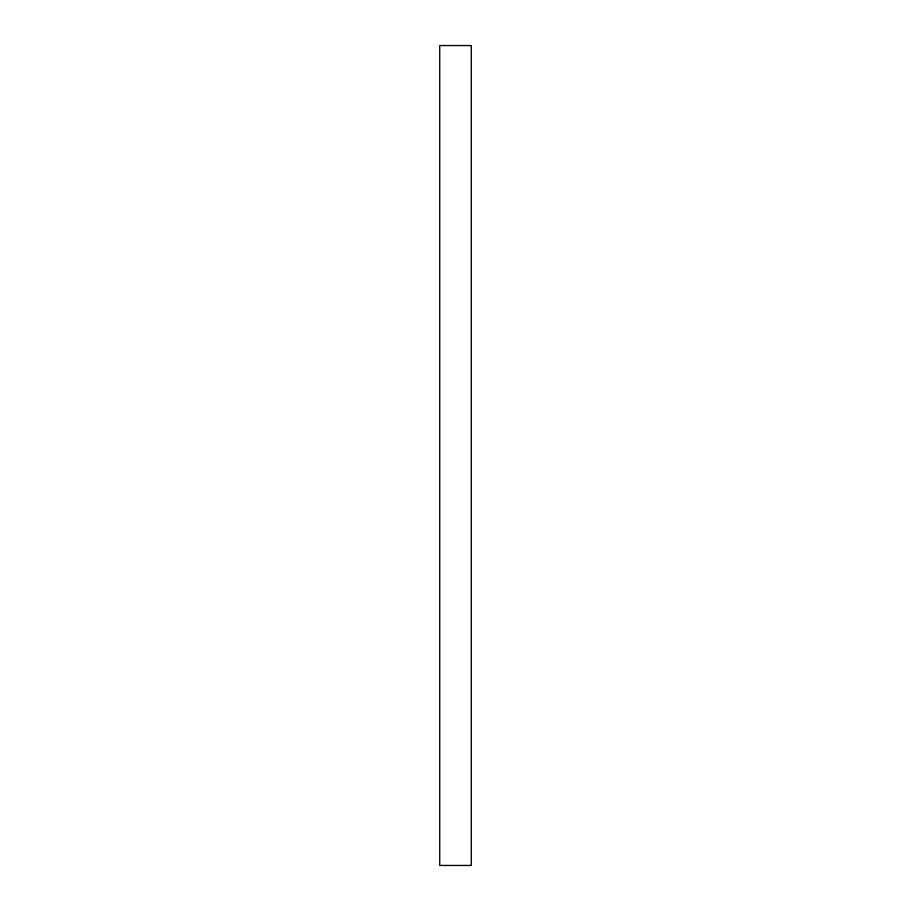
<?xml version="1.0" encoding="UTF-8"?>
<svg xmlns="http://www.w3.org/2000/svg" width="911" height="911" viewBox="0 0 911 911"><rect width="100%" height="100%" fill="white"/><g stroke="black" fill="none" stroke-linecap="round" stroke-linejoin="round"><path stroke-width="1.37" d="M471.272 45.55L439.728 45.55L439.728 865.45L471.272 865.45L471.272 45.55"/></g></svg>
